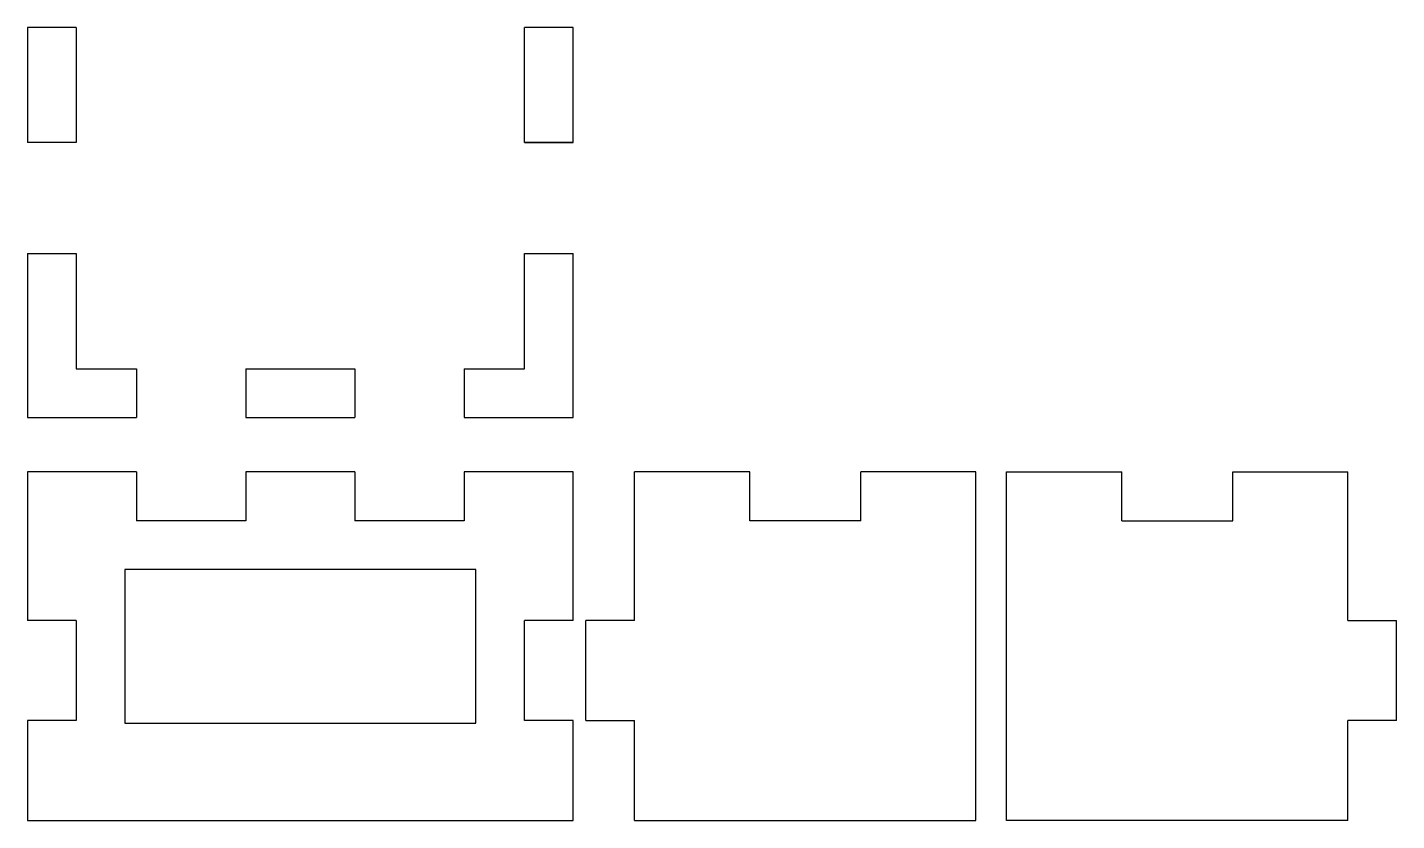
# Model space of a CAD drawing. Header units: millimetres. Extents: x 0 to 178, y 0 to 103.
import ezdxf

# ---------------------------------------------------------------- set-up
doc = ezdxf.new("R2010")
doc.units = ezdxf.units.MM
doc.layers.add('CAD', color=7, linetype='Continuous')

msp = doc.modelspace()

# ---------------------------------------------------------------- linework, layer by layer
at = {"layer": 'CAD', "linetype": 'Continuous'}
for p, q in [((0, 103.275), (0, 88.275)), ((6.35, 103.275), (0, 103.275)), ((6.35, 103.275), (6.35, 88.275)), ((71.1, 103.275), (64.75, 103.275)), ((64.75, 88.275), (64.75, 103.275)), ((71.1, 88.275), (71.1, 103.275)), ((6.35, 88.275), (0, 88.275)), ((64.75, 88.275), (71.1, 88.275)), ((71.1, 88.275), (64.75, 88.275)), ((0, 73.825), (6.35, 73.825)), ((0, 73.825), (0, 52.475)), ((6.35, 73.825), (6.35, 58.825)), ((64.75, 58.825), (64.75, 73.825)), ((64.75, 73.825), (71.1, 73.825)), ((71.1, 52.475), (71.1, 73.825)), ((6.35, 58.825), (14.22, 58.825)), ((14.22, 58.825), (14.22, 52.475)), ((28.44, 58.825), (28.44, 52.475)), ((28.44, 58.825), (42.66, 58.825)), ((42.66, 58.825), (42.66, 52.475)), ((56.88, 58.825), (56.88, 52.475)), ((56.88, 58.825), (64.75, 58.825)), ((0, 52.475), (14.22, 52.475)), ((28.44, 52.475), (42.66, 52.475)), ((56.88, 52.475), (71.1, 52.475)), ((0, 45.4), (0, 26.05)), ((14.22, 45.4), (0, 45.4)), ((14.22, 45.4), (14.22, 39.05)), ((42.66, 45.4), (28.44, 45.4)), ((28.44, 45.4), (28.44, 39.05)), ((42.66, 45.4), (42.66, 39.05)), ((71.1, 45.4), (56.88, 45.4)), ((56.88, 45.4), (56.88, 39.05)), ((71.1, 26.05), (71.1, 45.4)), ((79.1, 26.05), (79.1, 45.4)), ((94.1, 45.4), (79.1, 45.4)), ((94.1, 39.05), (94.1, 45.4)), ((123.55, 45.4), (108.55, 45.4)), ((108.55, 39.05), (108.55, 45.4)), ((123.55, 0), (123.55, 45.4)), ((127.55, 0), (127.55, 45.4)), ((127.55, 45.4), (142.55, 45.4)), ((142.55, 39.05), (142.55, 45.4)), ((157, 39.05), (157, 45.4)), ((157, 45.4), (172, 45.4)), ((172, 26.05), (172, 45.4)), ((28.44, 39.05), (14.22, 39.05)), ((56.88, 39.05), (42.66, 39.05)), ((108.55, 39.05), (94.1, 39.05)), ((142.55, 39.05), (157, 39.05)), ((58.4, 32.7), (12.7, 32.7)), ((12.7, 32.7), (12.7, 12.7)), ((58.4, 12.7), (58.4, 32.7)), ((6.35, 26.05), (0, 26.05)), ((6.35, 26.05), (6.35, 13.05)), ((64.75, 13.05), (64.75, 26.05)), ((71.1, 26.05), (64.75, 26.05)), ((72.75, 13.05), (72.75, 26.05)), ((79.1, 26.05), (72.75, 26.05)), ((172, 26.05), (178.35, 26.05)), ((178.35, 13.05), (178.35, 26.05)), ((6.35, 13.05), (0, 13.05)), ((0, 13.05), (0, 0)), ((12.7, 12.7), (58.4, 12.7)), ((71.1, 13.05), (64.75, 13.05)), ((71.1, 0), (71.1, 13.05)), ((72.75, 13.05), (79.1, 13.05)), ((79.1, 0), (79.1, 13.05)), ((172, 0), (172, 13.05)), ((178.35, 13.05), (172, 13.05)), ((0, 0), (71.1, 0)), ((79.1, 0), (123.55, 0)), ((172, 0), (127.55, 0))]:
    msp.add_line(p, q, dxfattribs=at)

doc.saveas('drawing.dxf')
